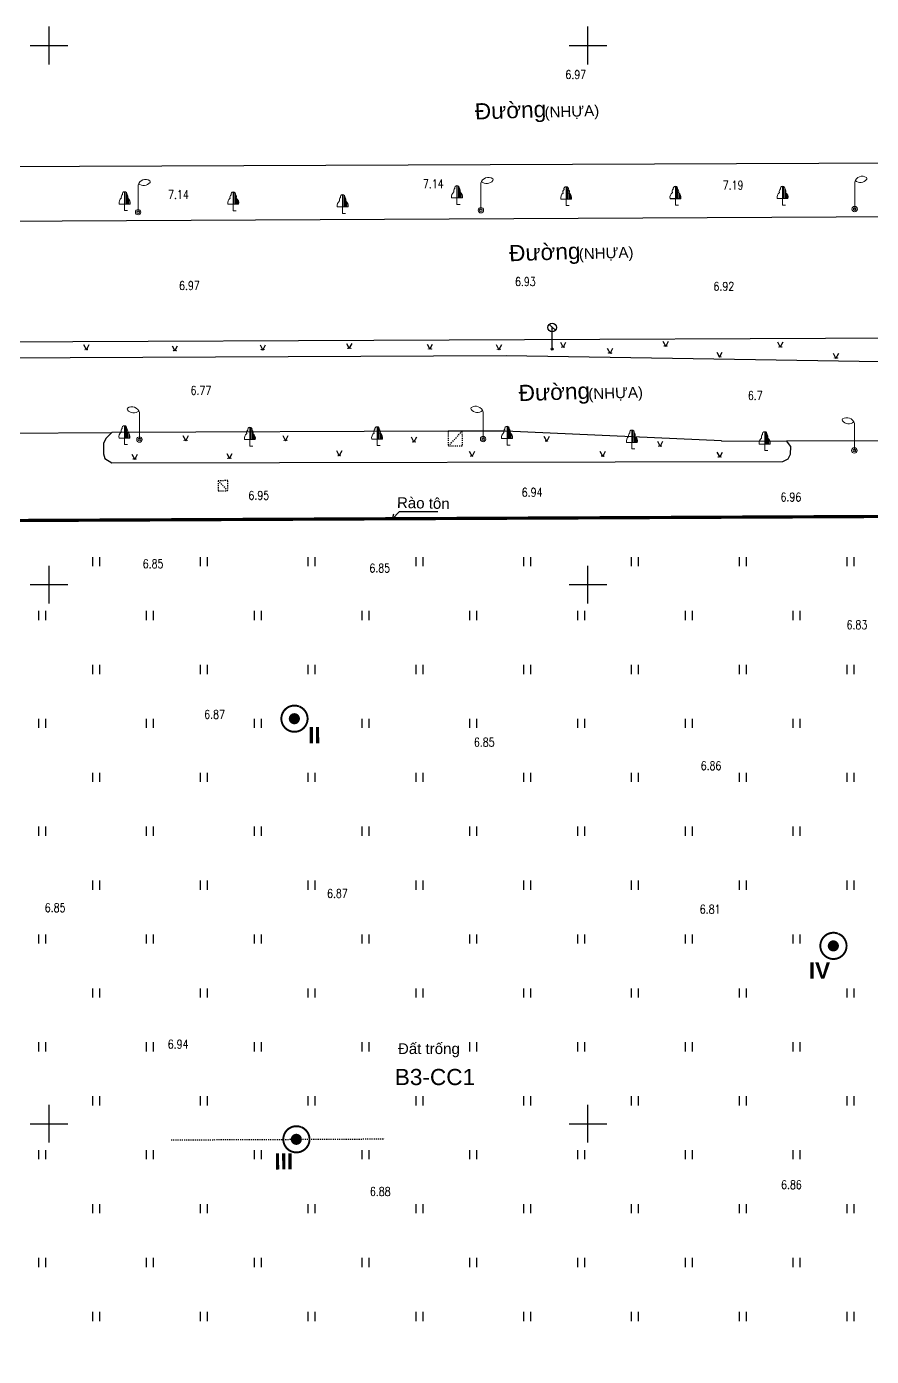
# Model space of a CAD drawing. Header units: millimetres. Extents: x 581430 to 583682, y 2329840 to 2330113.
# Drawn here: x 582002.7 to 582081.1, y 2329978.4 to 2330101.7 of the extents above; entities that cross this region are included whole.
import ezdxf
from ezdxf.enums import TextEntityAlignment as Align
from ezdxf.xclip import XClip

# ---------------------------------------------------------------- set-up
doc = ezdxf.new("R2010")
doc.units = ezdxf.units.MM
doc.header["$LTSCALE"] = 0.001
doc.header["$MEASUREMENT"] = 0
doc.header["$XCLIPFRAME"] = 0
doc.linetypes.add('CENTER2', pattern=[1.125, 0.75, -0.125, 0.125, -0.125])
doc.linetypes.add('NETNHA500', pattern=[0.75, 0.5, -0.25])
for name, color, linetype in [('A-CEN', 1, 'CENTER2'), ('CHUGIAI', 250, 'Continuous'), ('Existing map', 250, 'Continuous'), ('Red line', 1, 'Continuous'), ('TOA DO', 7, 'Continuous')]:
    doc.layers.add(name, color=color, linetype=linetype)
doc.layers.add('KYHIEU', color=250, linetype='Continuous', lineweight=0)
doc.styles.add('CHU', font='', dxfattribs={"height": 1.5})
doc.styles.add('CLD', font='', dxfattribs={"height": 1})
doc.styles.add('DC', font='romans.shx', dxfattribs={"width": 0.8, "height": 0.8})
doc.styles.add('new block$0$giao thong chuan 28 06$0$giao thong chuan$0$giao thongsua theo ssd$0$giao thong canh quan$0$giao thong$0$VNARIALNARROW', font='')
doc.styles.get('CHU').set_extended_font_data('.VnArial')
doc.styles.get('CLD').set_extended_font_data('.VnArialH')
doc.styles.get('new block$0$giao thong chuan 28 06$0$giao thong chuan$0$giao thongsua theo ssd$0$giao thong canh quan$0$giao thong$0$VNARIALNARROW').set_extended_font_data('.VnArialH', bold=True)

# ---------------------------------------------------------------- blocks, each defined once
blk = doc.blocks.new('CAYLR')
at = {"layer": 'KYHIEU'}
for points in [[(0, 1.75, 0.497303), (-0.198201, 1.488681, 0.339551), (-0.284941, 1.163565, 0.289175), (-0.5, 0.602359)], [(0, 1.75, -0.497303), (0.198201, 1.488681, -0.339551), (0.284941, 1.163565, -0.289175), (0.5, 0.602359)]]:
    blk.add_lwpolyline(points, format="xyb", dxfattribs=at)
for points in [[(0, 0), (0, 1.75)], [(0.1, 0.602359), (0.1, 1.724173)], [(0.2, 0.602359), (0.2, 1.487287)], [(-0.5, 0.602359), (0.5, 0.602359)], [(0, 0), (0.280275, -0.001587)], [(0.3, 0.602359), (0.3, 1.151908)], [(0.4, 0.602359), (0.4, 1.04811)], [(0.5, 0.602359), (0.5, 0.822811)]]:
    blk.add_lwpolyline(points, dxfattribs=at)
blk = doc.blocks.new('DEN-P')
at = {"layer": 'KYHIEU'}
for points in [[(1.1, 2.92, 0.523652), (0, 2.5, 0.549376)], [(0.05, 2.64, 0.420531), (1.11, 2.75, 0.572241)]]:
    blk.add_lwpolyline(points, format="xyb", dxfattribs=at)
blk.add_lwpolyline([(0, 0), (0, 2.5)], dxfattribs=at)
for radius in [0.25, 0.125]:
    blk.add_circle((0, 0), radius, dxfattribs=at)
blk.add_arc((0.95, 2.82), 0.178, 338.0896, 33.4085, dxfattribs=at)
blk = doc.blocks.new('DEN-T')
at = {"layer": 'KYHIEU'}
for points in [[(-0.05, 2.64, -0.420531), (-1.11, 2.75, -0.572241)], [(-1.1, 2.92, -0.523652), (0, 2.5, -0.549376)]]:
    blk.add_lwpolyline(points, format="xyb", dxfattribs=at)
blk.add_lwpolyline([(0, 0), (0, 2.5)], dxfattribs=at)
for radius in [0.25, 0.125]:
    blk.add_circle((0, 0), radius, dxfattribs=at)
blk.add_arc((-0.95, 2.82), 0.178, 146.5915, 201.9104, dxfattribs=at)
blk = doc.blocks.new('BB')
at = {"layer": 'CHUGIAI'}
for p, q in [((-0.29, 2.28), (0.31, 1.75)), ((0, 0), (0, 2))]:
    blk.add_line(p, q, dxfattribs=at)
for centre, radius in [((0, 2), 0.4), ((0, 0), 0.1)]:
    blk.add_circle(centre, radius, dxfattribs=at)
blk = doc.blocks.new('CAYLR-flat-32')
at = {"layer": 'KYHIEU'}
for points in [[(0, 1.75, 0.497303), (-0.2, 1.49, 0.339551), (-0.28, 1.16, 0.289175), (-0.5, 0.6)], [(0, 1.75, -0.497303), (0.2, 1.49, -0.339551), (0.28, 1.16, -0.289175), (0.5, 0.6)]]:
    blk.add_lwpolyline(points, format="xyb", dxfattribs=at)
for points in [[(0, 0), (0, 1.75)], [(0.1, 0.6), (0.1, 1.72)], [(0.2, 0.6), (0.2, 1.49)], [(-0.5, 0.6), (0.5, 0.6)], [(0, 0), (0.28, 0)], [(0.3, 0.6), (0.3, 1.15)], [(0.4, 0.6), (0.4, 1.05)], [(0.5, 0.6), (0.5, 0.82)]]:
    blk.add_lwpolyline(points, dxfattribs=at)
blk = doc.blocks.new('CAYLR-flat-33')
at = {"layer": 'KYHIEU'}
for points in [[(0, 1.75, 0.497303), (-0.2, 1.49, 0.339551), (-0.28, 1.16, 0.289175), (-0.5, 0.6)], [(0, 1.75, -0.497303), (0.2, 1.49, -0.339551), (0.28, 1.16, -0.289175), (0.5, 0.6)]]:
    blk.add_lwpolyline(points, format="xyb", dxfattribs=at)
for points in [[(0, 0), (0, 1.75)], [(0.1, 0.6), (0.1, 1.72)], [(0.2, 0.6), (0.2, 1.49)], [(-0.5, 0.6), (0.5, 0.6)], [(0, 0), (0.28, 0)], [(0.3, 0.6), (0.3, 1.15)], [(0.4, 0.6), (0.4, 1.05)], [(0.5, 0.6), (0.5, 0.82)]]:
    blk.add_lwpolyline(points, dxfattribs=at)
blk = doc.blocks.new('CAYLR-flat-34')
at = {"layer": 'KYHIEU'}
for points in [[(0, 1.75, 0.497303), (-0.2, 1.49, 0.339551), (-0.28, 1.16, 0.289175), (-0.5, 0.6)], [(0, 1.75, -0.497303), (0.2, 1.49, -0.339551), (0.28, 1.16, -0.289175), (0.5, 0.6)]]:
    blk.add_lwpolyline(points, format="xyb", dxfattribs=at)
for points in [[(0, 0), (0, 1.75)], [(0.1, 0.6), (0.1, 1.72)], [(0.2, 0.6), (0.2, 1.49)], [(-0.5, 0.6), (0.5, 0.6)], [(0, 0), (0.28, 0)], [(0.3, 0.6), (0.3, 1.15)], [(0.4, 0.6), (0.4, 1.05)], [(0.5, 0.6), (0.5, 0.82)]]:
    blk.add_lwpolyline(points, dxfattribs=at)
blk = doc.blocks.new('CAYLR-flat-35')
at = {"layer": 'KYHIEU'}
for points in [[(0, 1.75, 0.497303), (-0.2, 1.49, 0.339551), (-0.28, 1.16, 0.289175), (-0.5, 0.6)], [(0, 1.75, -0.497303), (0.2, 1.49, -0.339551), (0.28, 1.16, -0.289175), (0.5, 0.6)]]:
    blk.add_lwpolyline(points, format="xyb", dxfattribs=at)
for points in [[(0, 0), (0, 1.75)], [(0.1, 0.6), (0.1, 1.72)], [(0.2, 0.6), (0.2, 1.49)], [(-0.5, 0.6), (0.5, 0.6)], [(0, 0), (0.28, 0)], [(0.3, 0.6), (0.3, 1.15)], [(0.4, 0.6), (0.4, 1.05)], [(0.5, 0.6), (0.5, 0.82)]]:
    blk.add_lwpolyline(points, dxfattribs=at)
blk = doc.blocks.new('BB-flat-9')
at = {"layer": 'CHUGIAI'}
for p, q in [((-0.29, 2.28), (0.31, 1.75)), ((0, 0), (0, 2))]:
    blk.add_line(p, q, dxfattribs=at)
for centre, radius in [((0, 2), 0.4), ((0, 0), 0.1)]:
    blk.add_circle(centre, radius, dxfattribs=at)
blk = doc.blocks.new('DEN-T-flat-18')
at = {"layer": 'KYHIEU'}
for points in [[(-0.05, 2.64, -0.420531), (-1.11, 2.75, -0.572241)], [(-1.1, 2.92, -0.523652), (0, 2.5, -0.549376)]]:
    blk.add_lwpolyline(points, format="xyb", dxfattribs=at)
blk.add_lwpolyline([(0, 0), (0, 2.5)], dxfattribs=at)
for radius in [0.25, 0.125]:
    blk.add_circle((0, 0), radius, dxfattribs=at)
blk.add_arc((-0.95, 2.82), 0.178, 146.5915, 201.9104, dxfattribs=at)
blk = doc.blocks.new('DEN-T-flat-19')
at = {"layer": 'KYHIEU'}
for points in [[(-0.05, 2.64, -0.420531), (-1.11, 2.75, -0.572241)], [(-1.1, 2.92, -0.523652), (0, 2.5, -0.549376)]]:
    blk.add_lwpolyline(points, format="xyb", dxfattribs=at)
blk.add_lwpolyline([(0, 0), (0, 2.5)], dxfattribs=at)
for radius in [0.25, 0.125]:
    blk.add_circle((0, 0), radius, dxfattribs=at)
blk.add_arc((-0.95, 2.82), 0.178, 146.5915, 201.9104, dxfattribs=at)
blk = doc.blocks.new('DEN-T-flat-20')
at = {"layer": 'KYHIEU'}
for points in [[(-0.05, 2.64, -0.420531), (-1.11, 2.75, -0.572241)], [(-1.1, 2.92, -0.523652), (0, 2.5, -0.549376)]]:
    blk.add_lwpolyline(points, format="xyb", dxfattribs=at)
blk.add_lwpolyline([(0, 0), (0, 2.5)], dxfattribs=at)
for radius in [0.25, 0.125]:
    blk.add_circle((0, 0), radius, dxfattribs=at)
blk.add_arc((-0.95, 2.82), 0.178, 146.5915, 201.9104, dxfattribs=at)
blk = doc.blocks.new('DEN-P-flat-34')
at = {"layer": 'KYHIEU'}
for points in [[(1.1, 2.92, 0.523652), (0, 2.5, 0.549376)], [(0.05, 2.64, 0.420531), (1.11, 2.75, 0.572241)]]:
    blk.add_lwpolyline(points, format="xyb", dxfattribs=at)
blk.add_lwpolyline([(0, 0), (0, 2.5)], dxfattribs=at)
for radius in [0.25, 0.125]:
    blk.add_circle((0, 0), radius, dxfattribs=at)
blk.add_arc((0.95, 2.82), 0.178, 338.0896, 33.4085, dxfattribs=at)
blk = doc.blocks.new('DEN-P-flat-35')
at = {"layer": 'KYHIEU'}
for points in [[(1.1, 2.92, 0.523652), (0, 2.5, 0.549376)], [(0.05, 2.64, 0.420531), (1.11, 2.75, 0.572241)]]:
    blk.add_lwpolyline(points, format="xyb", dxfattribs=at)
blk.add_lwpolyline([(0, 0), (0, 2.5)], dxfattribs=at)
for radius in [0.25, 0.125]:
    blk.add_circle((0, 0), radius, dxfattribs=at)
blk.add_arc((0.95, 2.82), 0.178, 338.0896, 33.4085, dxfattribs=at)
blk = doc.blocks.new('DEN-P-flat-36')
at = {"layer": 'KYHIEU'}
for points in [[(1.1, 2.92, 0.523652), (0, 2.5, 0.549376)], [(0.05, 2.64, 0.420531), (1.11, 2.75, 0.572241)]]:
    blk.add_lwpolyline(points, format="xyb", dxfattribs=at)
blk.add_lwpolyline([(0, 0), (0, 2.5)], dxfattribs=at)
for radius in [0.25, 0.125]:
    blk.add_circle((0, 0), radius, dxfattribs=at)
blk.add_arc((0.95, 2.82), 0.178, 338.0896, 33.4085, dxfattribs=at)
blk = doc.blocks.new('Existing map')
at = {"layer": 'Existing map'}
h = blk.add_hatch(color=256, dxfattribs=at)
h.paths.add_polyline_path([(-191.37, -15.65, 1), (-191.4, -15.65, 1)])
h.paths.add_polyline_path([(-191.63, -15.65, 1), (-191.65, -15.65, 1)])
h = blk.add_hatch(color=256, dxfattribs=at)
h.paths.add_polyline_path([(-183.16, -15.75, 1), (-183.18, -15.75, 1)])
h.paths.add_polyline_path([(-183.42, -15.75, 1), (-183.44, -15.75, 1)])
h = blk.add_hatch(color=256, dxfattribs=at)
h.paths.add_polyline_path([(-175, -15.67, 1), (-175.02, -15.67, 1)])
h.paths.add_polyline_path([(-175.26, -15.67, 1), (-175.28, -15.67, 1)])
h = blk.add_hatch(color=256, dxfattribs=at)
h.paths.add_polyline_path([(-166.97, -15.53, 1), (-166.99, -15.53, 1)])
h.paths.add_polyline_path([(-167.22, -15.53, 1), (-167.25, -15.53, 1)])
h = blk.add_hatch(color=256, dxfattribs=at)
h.paths.add_polyline_path([(-159.49, -15.6, 1), (-159.51, -15.6, 1)])
h.paths.add_polyline_path([(-159.75, -15.6, 1), (-159.77, -15.6, 1)])
h = blk.add_hatch(color=256, dxfattribs=at)
h.paths.add_polyline_path([(-153.09, -15.64, 1), (-153.11, -15.64, 1)])
h.paths.add_polyline_path([(-153.34, -15.64, 1), (-153.37, -15.64, 1)])
h = blk.add_hatch(color=256, dxfattribs=at)
h.paths.add_polyline_path([(-147.13, -15.43, 1), (-147.15, -15.43, 1)])
h.paths.add_polyline_path([(-147.39, -15.43, 1), (-147.41, -15.43, 1)])
h = blk.add_hatch(color=256, dxfattribs=at)
h.paths.add_polyline_path([(-142.78, -15.98, 1), (-142.8, -15.98, 1)])
h.paths.add_polyline_path([(-143.04, -15.98, 1), (-143.06, -15.98, 1)])
h = blk.add_hatch(color=256, dxfattribs=at)
h.paths.add_polyline_path([(-137.61, -15.33, 1), (-137.64, -15.33, 1)])
h.paths.add_polyline_path([(-137.87, -15.33, 1), (-137.89, -15.33, 1)])
h = blk.add_hatch(color=256, dxfattribs=at)
h.paths.add_polyline_path([(-126.99, -15.41, 1), (-127.01, -15.41, 1)])
h.paths.add_polyline_path([(-127.25, -15.41, 1), (-127.27, -15.41, 1)])
h = blk.add_hatch(color=256, dxfattribs=at)
h.paths.add_polyline_path([(-132.62, -16.33, 1), (-132.64, -16.33, 1)])
h.paths.add_polyline_path([(-132.88, -16.33, 1), (-132.9, -16.33, 1)])
h = blk.add_hatch(color=256, dxfattribs=at)
h.paths.add_polyline_path([(-121.82, -16.44, 1), (-121.84, -16.44, 1)])
h.paths.add_polyline_path([(-122.08, -16.44, 1), (-122.1, -16.44, 1)])
h = blk.add_hatch(color=256, dxfattribs=at)
h.paths.add_polyline_path([(-182.15, -24.08, 1), (-182.17, -24.08, 1)])
h.paths.add_polyline_path([(-182.41, -24.08, 1), (-182.43, -24.08, 1)])
h = blk.add_hatch(color=256, dxfattribs=at)
h.paths.add_polyline_path([(-172.89, -24.08, 1), (-172.92, -24.08, 1)])
h.paths.add_polyline_path([(-173.15, -24.08, 1), (-173.17, -24.08, 1)])
h = blk.add_hatch(color=256, dxfattribs=at)
h.paths.add_polyline_path([(-160.97, -24.21, 1), (-160.99, -24.21, 1)])
h.paths.add_polyline_path([(-161.23, -24.21, 1), (-161.25, -24.21, 1)])
h = blk.add_hatch(color=256, dxfattribs=at)
h.paths.add_polyline_path([(-148.65, -24.15, 1), (-148.67, -24.15, 1)])
h.paths.add_polyline_path([(-148.91, -24.15, 1), (-148.93, -24.15, 1)])
h = blk.add_hatch(color=256, dxfattribs=at)
h.paths.add_polyline_path([(-138.13, -24.61, 1), (-138.15, -24.61, 1)])
h.paths.add_polyline_path([(-138.39, -24.61, 1), (-138.41, -24.61, 1)])
h = blk.add_hatch(color=256, dxfattribs=at)
h.paths.add_polyline_path([(-186.88, -25.81, 1), (-186.9, -25.81, 1)])
h.paths.add_polyline_path([(-187.14, -25.81, 1), (-187.16, -25.81, 1)])
h = blk.add_hatch(color=256, dxfattribs=at)
h.paths.add_polyline_path([(-178.09, -25.74, 1), (-178.11, -25.74, 1)])
h.paths.add_polyline_path([(-178.35, -25.74, 1), (-178.37, -25.74, 1)])
h = blk.add_hatch(color=256, dxfattribs=at)
h.paths.add_polyline_path([(-167.9, -25.48, 1), (-167.92, -25.48, 1)])
h.paths.add_polyline_path([(-168.16, -25.48, 1), (-168.18, -25.48, 1)])
h = blk.add_hatch(color=256, dxfattribs=at)
h.paths.add_polyline_path([(-155.58, -25.54, 1), (-155.6, -25.54, 1)])
h.paths.add_polyline_path([(-155.84, -25.54, 1), (-155.86, -25.54, 1)])
h = blk.add_hatch(color=256, dxfattribs=at)
h.paths.add_polyline_path([(-143.46, -25.54, 1), (-143.48, -25.54, 1)])
h.paths.add_polyline_path([(-143.72, -25.54, 1), (-143.74, -25.54, 1)])
h = blk.add_hatch(color=256, dxfattribs=at)
h.paths.add_polyline_path([(-132.6, -25.61, 1), (-132.62, -25.61, 1)])
h.paths.add_polyline_path([(-132.86, -25.61, 1), (-132.88, -25.61, 1)])
for p, q in [((-194.97, 10.8), (-194.97, 14.3)), ((-144.97, 10.8), (-144.97, 14.3)), ((-196.72, 12.55), (-193.22, 12.55)), ((-146.72, 12.55), (-143.22, 12.55)), ((-49.18, 1.9), (-294.97, 0.91)), ((-294.97, -4.25), (-49.18, -2.98)), ((-259.56, -15.19), (-66.59, -14.34)), ((-191.77, -15.19), (-191.51, -15.68)), ((-191.51, -15.68), (-191.26, -15.19)), ((-183.55, -15.3), (-183.3, -15.78)), ((-183.3, -15.78), (-183.04, -15.3)), ((-175.39, -15.22), (-175.14, -15.7)), ((-175.14, -15.7), (-174.88, -15.22)), ((-167.36, -15.08), (-167.11, -15.56)), ((-167.11, -15.56), (-166.85, -15.08)), ((-159.89, -15.15), (-159.63, -15.63)), ((-159.63, -15.63), (-159.38, -15.15)), ((-153.48, -15.19), (-153.23, -15.67)), ((-153.23, -15.67), (-152.97, -15.19)), ((-147.53, -14.98), (-147.27, -15.46)), ((-147.27, -15.46), (-147.02, -14.98)), ((-143.18, -15.52), (-142.92, -16.01)), ((-142.92, -16.01), (-142.67, -15.52)), ((-138.01, -14.88), (-137.75, -15.36)), ((-137.75, -15.36), (-137.5, -14.88)), ((-133.02, -15.88), (-132.76, -16.36)), ((-132.76, -16.36), (-132.51, -15.88)), ((-127.39, -14.95), (-127.13, -15.44)), ((-127.13, -15.44), (-126.87, -14.95)), ((-122.22, -15.98), (-121.96, -16.47)), ((-121.96, -16.47), (-121.7, -15.98)), ((-152.56, -16.23), (-259.58, -16.74)), ((-102.91, -17.03), (-152.56, -16.23)), ((-199.08, -23.4), (-189.14, -23.34)), ((-189.14, -23.34), (-189.71, -23.91)), ((-157.95, -23.23), (-189.14, -23.34)), ((-156.66, -23.23), (-157.95, -23.23)), ((-152.61, -23.23), (-156.66, -23.23)), ((-132.57, -24.13), (-152.61, -23.23)), ((-189.71, -23.91), (-189.93, -24.37)), ((-189.93, -24.37), (-189.93, -25.31)), ((-182.55, -23.62), (-182.29, -24.11)), ((-182.29, -24.11), (-182.03, -23.62)), ((-173.29, -23.62), (-173.03, -24.11)), ((-173.03, -24.11), (-172.78, -23.62)), ((-161.37, -23.76), (-161.11, -24.24)), ((-161.11, -24.24), (-160.86, -23.76)), ((-149.05, -23.69), (-148.79, -24.18)), ((-148.79, -24.18), (-148.53, -23.69)), ((-138.53, -24.16), (-138.27, -24.64)), ((-138.27, -24.64), (-138.01, -24.16)), ((-132.57, -24.15), (-126.56, -24.13)), ((-126.56, -24.13), (-117.83, -24.09)), ((-126.15, -24.64), (-126.56, -24.13)), ((-126.16, -25.34), (-126.15, -24.64)), ((-189.93, -25.31), (-189.8, -25.77)), ((-189.8, -25.77), (-189.16, -26.15)), ((-187.28, -25.35), (-187.02, -25.84)), ((-187.02, -25.84), (-186.76, -25.35)), ((-178.49, -25.29), (-178.23, -25.77)), ((-178.23, -25.77), (-177.97, -25.29)), ((-168.3, -25.02), (-168.04, -25.51)), ((-168.04, -25.51), (-167.78, -25.02)), ((-155.98, -25.09), (-155.72, -25.57)), ((-155.72, -25.57), (-155.46, -25.09)), ((-143.86, -25.09), (-143.6, -25.57)), ((-143.6, -25.57), (-143.34, -25.09)), ((-133, -25.16), (-132.74, -25.64)), ((-132.74, -25.64), (-132.48, -25.16)), ((-126.88, -26.05), (-126.4, -25.8)), ((-126.4, -25.8), (-126.16, -25.34)), ((-126.4, -25.8), (-126.4, -25.8)), ((-189.16, -26.15), (-126.88, -26.05)), ((-162.48, -30.69), (-163.1, -31.35)), ((-158.9, -30.69), (-162.48, -30.69)), ((-163.1, -31.35), (-162.97, -30.9)), ((-194.97, -39.2), (-194.97, -35.7)), ((-190.95, -34.9), (-190.95, -35.75)), ((-190.3, -34.9), (-190.3, -35.75)), ((-180.95, -34.9), (-180.95, -35.75)), ((-180.3, -34.9), (-180.3, -35.75)), ((-170.95, -34.9), (-170.95, -35.75)), ((-170.3, -34.9), (-170.3, -35.75)), ((-160.95, -34.9), (-160.95, -35.75)), ((-160.3, -34.9), (-160.3, -35.75)), ((-150.95, -34.9), (-150.95, -35.75)), ((-150.3, -34.9), (-150.3, -35.75)), ((-144.97, -39.2), (-144.97, -35.7)), ((-140.95, -34.9), (-140.95, -35.75)), ((-140.3, -34.9), (-140.3, -35.75)), ((-130.95, -34.9), (-130.95, -35.75)), ((-130.3, -34.9), (-130.3, -35.75)), ((-120.95, -34.9), (-120.95, -35.75)), ((-120.3, -34.9), (-120.3, -35.75)), ((-196.72, -37.45), (-193.22, -37.45)), ((-146.72, -37.45), (-143.22, -37.45)), ((-195.95, -39.9), (-195.95, -40.75)), ((-195.3, -39.9), (-195.3, -40.75)), ((-185.95, -39.9), (-185.95, -40.75)), ((-185.3, -39.9), (-185.3, -40.75)), ((-175.95, -39.9), (-175.95, -40.75)), ((-175.3, -39.9), (-175.3, -40.75)), ((-165.95, -39.9), (-165.95, -40.75)), ((-165.3, -39.9), (-165.3, -40.75)), ((-155.95, -39.9), (-155.95, -40.75)), ((-155.3, -39.9), (-155.3, -40.75)), ((-145.95, -39.9), (-145.95, -40.75)), ((-145.3, -39.9), (-145.3, -40.75)), ((-135.95, -39.9), (-135.95, -40.75)), ((-135.3, -39.9), (-135.3, -40.75)), ((-125.95, -39.9), (-125.95, -40.75)), ((-125.3, -39.9), (-125.3, -40.75)), ((-190.95, -44.9), (-190.95, -45.75)), ((-190.3, -44.9), (-190.3, -45.75)), ((-180.95, -44.9), (-180.95, -45.75)), ((-180.3, -44.9), (-180.3, -45.75)), ((-170.95, -44.9), (-170.95, -45.75)), ((-170.3, -44.9), (-170.3, -45.75)), ((-160.95, -44.9), (-160.95, -45.75)), ((-160.3, -44.9), (-160.3, -45.75)), ((-150.95, -44.9), (-150.95, -45.75)), ((-150.3, -44.9), (-150.3, -45.75)), ((-140.95, -44.9), (-140.95, -45.75)), ((-140.3, -44.9), (-140.3, -45.75)), ((-130.95, -44.9), (-130.95, -45.75)), ((-130.3, -44.9), (-130.3, -45.75)), ((-120.95, -44.9), (-120.95, -45.75)), ((-120.3, -44.9), (-120.3, -45.75)), ((-195.95, -49.9), (-195.95, -50.75)), ((-195.3, -49.9), (-195.3, -50.75)), ((-185.95, -49.9), (-185.95, -50.75)), ((-185.3, -49.9), (-185.3, -50.75)), ((-175.95, -49.9), (-175.95, -50.75)), ((-175.3, -49.9), (-175.3, -50.75)), ((-165.95, -49.9), (-165.95, -50.75)), ((-165.3, -49.9), (-165.3, -50.75)), ((-155.95, -49.9), (-155.95, -50.75)), ((-155.3, -49.9), (-155.3, -50.75)), ((-145.95, -49.9), (-145.95, -50.75)), ((-145.3, -49.9), (-145.3, -50.75)), ((-135.95, -49.9), (-135.95, -50.75)), ((-135.3, -49.9), (-135.3, -50.75)), ((-125.95, -49.9), (-125.95, -50.75)), ((-125.3, -49.9), (-125.3, -50.75)), ((-190.95, -54.9), (-190.95, -55.75)), ((-190.3, -54.9), (-190.3, -55.75)), ((-180.95, -54.9), (-180.95, -55.75)), ((-180.3, -54.9), (-180.3, -55.75)), ((-170.95, -54.9), (-170.95, -55.75)), ((-170.3, -54.9), (-170.3, -55.75)), ((-160.95, -54.9), (-160.95, -55.75)), ((-160.3, -54.9), (-160.3, -55.75)), ((-150.95, -54.9), (-150.95, -55.75)), ((-150.3, -54.9), (-150.3, -55.75)), ((-140.95, -54.9), (-140.95, -55.75)), ((-140.3, -54.9), (-140.3, -55.75)), ((-130.95, -54.9), (-130.95, -55.75)), ((-130.3, -54.9), (-130.3, -55.75)), ((-120.95, -54.9), (-120.95, -55.75)), ((-120.3, -54.9), (-120.3, -55.75)), ((-195.95, -59.9), (-195.95, -60.75)), ((-195.3, -59.9), (-195.3, -60.75)), ((-185.95, -59.9), (-185.95, -60.75)), ((-185.3, -59.9), (-185.3, -60.75)), ((-175.95, -59.9), (-175.95, -60.75)), ((-175.3, -59.9), (-175.3, -60.75)), ((-165.95, -59.9), (-165.95, -60.75)), ((-165.3, -59.9), (-165.3, -60.75)), ((-155.95, -59.9), (-155.95, -60.75)), ((-155.3, -59.9), (-155.3, -60.75)), ((-145.95, -59.9), (-145.95, -60.75)), ((-145.3, -59.9), (-145.3, -60.75)), ((-135.95, -59.9), (-135.95, -60.75)), ((-135.3, -59.9), (-135.3, -60.75)), ((-125.95, -59.9), (-125.95, -60.75)), ((-125.3, -59.9), (-125.3, -60.75)), ((-190.95, -64.9), (-190.95, -65.75)), ((-190.3, -64.9), (-190.3, -65.75)), ((-180.95, -64.9), (-180.95, -65.75)), ((-180.3, -64.9), (-180.3, -65.75)), ((-170.95, -64.9), (-170.95, -65.75)), ((-170.3, -64.9), (-170.3, -65.75)), ((-160.95, -64.9), (-160.95, -65.75)), ((-160.3, -64.9), (-160.3, -65.75)), ((-150.95, -64.9), (-150.95, -65.75)), ((-150.3, -64.9), (-150.3, -65.75)), ((-140.95, -64.9), (-140.95, -65.75)), ((-140.3, -64.9), (-140.3, -65.75)), ((-130.95, -64.9), (-130.95, -65.75)), ((-130.3, -64.9), (-130.3, -65.75)), ((-120.95, -64.9), (-120.95, -65.75)), ((-120.3, -64.9), (-120.3, -65.75)), ((-195.95, -69.9), (-195.95, -70.75)), ((-195.3, -69.9), (-195.3, -70.75)), ((-185.95, -69.9), (-185.95, -70.75)), ((-185.3, -69.9), (-185.3, -70.75)), ((-175.95, -69.9), (-175.95, -70.75)), ((-175.3, -69.9), (-175.3, -70.75)), ((-165.95, -69.9), (-165.95, -70.75)), ((-165.3, -69.9), (-165.3, -70.75)), ((-155.95, -69.9), (-155.95, -70.75)), ((-155.3, -69.9), (-155.3, -70.75)), ((-145.95, -69.9), (-145.95, -70.75)), ((-145.3, -69.9), (-145.3, -70.75)), ((-135.95, -69.9), (-135.95, -70.75)), ((-135.3, -69.9), (-135.3, -70.75)), ((-125.95, -69.9), (-125.95, -70.75)), ((-125.3, -69.9), (-125.3, -70.75)), ((-190.95, -74.9), (-190.95, -75.75)), ((-190.3, -74.9), (-190.3, -75.75)), ((-180.95, -74.9), (-180.95, -75.75)), ((-180.3, -74.9), (-180.3, -75.75)), ((-170.95, -74.9), (-170.95, -75.75)), ((-170.3, -74.9), (-170.3, -75.75)), ((-160.95, -74.9), (-160.95, -75.75)), ((-160.3, -74.9), (-160.3, -75.75)), ((-150.95, -74.9), (-150.95, -75.75)), ((-150.3, -74.9), (-150.3, -75.75)), ((-140.95, -74.9), (-140.95, -75.75)), ((-140.3, -74.9), (-140.3, -75.75)), ((-130.95, -74.9), (-130.95, -75.75)), ((-130.3, -74.9), (-130.3, -75.75)), ((-120.95, -74.9), (-120.95, -75.75)), ((-120.3, -74.9), (-120.3, -75.75)), ((-195.95, -79.9), (-195.95, -80.75)), ((-195.3, -79.9), (-195.3, -80.75)), ((-185.95, -79.9), (-185.95, -80.75)), ((-185.3, -79.9), (-185.3, -80.75)), ((-175.95, -79.9), (-175.95, -80.75)), ((-175.3, -79.9), (-175.3, -80.75)), ((-165.95, -79.9), (-165.95, -80.75)), ((-165.3, -79.9), (-165.3, -80.75)), ((-155.95, -79.9), (-155.95, -80.75)), ((-155.3, -79.9), (-155.3, -80.75)), ((-145.95, -79.9), (-145.95, -80.75)), ((-145.3, -79.9), (-145.3, -80.75)), ((-135.95, -79.9), (-135.95, -80.75)), ((-135.3, -79.9), (-135.3, -80.75)), ((-125.95, -79.9), (-125.95, -80.75)), ((-125.3, -79.9), (-125.3, -80.75)), ((-190.95, -84.9), (-190.95, -85.75)), ((-190.3, -84.9), (-190.3, -85.75)), ((-180.95, -84.9), (-180.95, -85.75)), ((-180.3, -84.9), (-180.3, -85.75)), ((-170.95, -84.9), (-170.95, -85.75)), ((-170.3, -84.9), (-170.3, -85.75)), ((-160.95, -84.9), (-160.95, -85.75)), ((-160.3, -84.9), (-160.3, -85.75)), ((-150.95, -84.9), (-150.95, -85.75)), ((-150.3, -84.9), (-150.3, -85.75)), ((-140.95, -84.9), (-140.95, -85.75)), ((-140.3, -84.9), (-140.3, -85.75)), ((-130.95, -84.9), (-130.95, -85.75)), ((-130.3, -84.9), (-130.3, -85.75)), ((-120.95, -84.9), (-120.95, -85.75)), ((-120.3, -84.9), (-120.3, -85.75)), ((-194.97, -89.2), (-194.97, -85.7)), ((-144.97, -89.2), (-144.97, -85.7)), ((-196.72, -87.45), (-193.22, -87.45)), ((-146.72, -87.45), (-143.22, -87.45)), ((-195.95, -89.9), (-195.95, -90.75)), ((-195.3, -89.9), (-195.3, -90.75)), ((-185.95, -89.9), (-185.95, -90.75)), ((-185.3, -89.9), (-185.3, -90.75)), ((-175.95, -89.9), (-175.95, -90.75)), ((-175.3, -89.9), (-175.3, -90.75)), ((-165.95, -89.9), (-165.95, -90.75)), ((-165.3, -89.9), (-165.3, -90.75)), ((-155.95, -89.9), (-155.95, -90.75)), ((-155.3, -89.9), (-155.3, -90.75)), ((-145.95, -89.9), (-145.95, -90.75)), ((-145.3, -89.9), (-145.3, -90.75)), ((-135.95, -89.9), (-135.95, -90.75)), ((-135.3, -89.9), (-135.3, -90.75)), ((-125.95, -89.9), (-125.95, -90.75)), ((-125.3, -89.9), (-125.3, -90.75)), ((-190.95, -94.9), (-190.95, -95.75)), ((-190.3, -94.9), (-190.3, -95.75)), ((-180.95, -94.9), (-180.95, -95.75)), ((-180.3, -94.9), (-180.3, -95.75)), ((-170.95, -94.9), (-170.95, -95.75)), ((-170.3, -94.9), (-170.3, -95.75)), ((-160.95, -94.9), (-160.95, -95.75)), ((-160.3, -94.9), (-160.3, -95.75)), ((-150.95, -94.9), (-150.95, -95.75)), ((-150.3, -94.9), (-150.3, -95.75)), ((-140.95, -94.9), (-140.95, -95.75)), ((-140.3, -94.9), (-140.3, -95.75)), ((-130.95, -94.9), (-130.95, -95.75)), ((-130.3, -94.9), (-130.3, -95.75)), ((-120.95, -94.9), (-120.95, -95.75)), ((-120.3, -94.9), (-120.3, -95.75)), ((-195.95, -99.9), (-195.95, -100.75)), ((-195.3, -99.9), (-195.3, -100.75)), ((-185.95, -99.9), (-185.95, -100.75)), ((-185.3, -99.9), (-185.3, -100.75)), ((-175.95, -99.9), (-175.95, -100.75)), ((-175.3, -99.9), (-175.3, -100.75)), ((-165.95, -99.9), (-165.95, -100.75)), ((-165.3, -99.9), (-165.3, -100.75)), ((-155.95, -99.9), (-155.95, -100.75)), ((-155.3, -99.9), (-155.3, -100.75)), ((-145.95, -99.9), (-145.95, -100.75)), ((-145.3, -99.9), (-145.3, -100.75)), ((-135.95, -99.9), (-135.95, -100.75)), ((-135.3, -99.9), (-135.3, -100.75)), ((-125.95, -99.9), (-125.95, -100.75)), ((-125.3, -99.9), (-125.3, -100.75)), ((-190.95, -104.9), (-190.95, -105.75)), ((-190.3, -104.9), (-190.3, -105.75)), ((-180.95, -104.9), (-180.95, -105.75)), ((-180.3, -104.9), (-180.3, -105.75)), ((-170.95, -104.9), (-170.95, -105.75)), ((-170.3, -104.9), (-170.3, -105.75)), ((-160.95, -104.9), (-160.95, -105.75)), ((-160.3, -104.9), (-160.3, -105.75)), ((-150.95, -104.9), (-150.95, -105.75)), ((-150.3, -104.9), (-150.3, -105.75)), ((-140.95, -104.9), (-140.95, -105.75)), ((-140.3, -104.9), (-140.3, -105.75)), ((-130.95, -104.9), (-130.95, -105.75)), ((-130.3, -104.9), (-130.3, -105.75)), ((-120.95, -104.9), (-120.95, -105.75)), ((-120.3, -104.9), (-120.3, -105.75))]:
    blk.add_line(p, q, dxfattribs=at)
at = {"layer": 'Existing map', "linetype": 'NETNHA500'}
for p, q in [((-157.95, -23.23), (-157.95, -24.62)), ((-157.92, -24.62), (-156.66, -23.23)), ((-156.66, -23.23), (-156.63, -24.62)), ((-156.63, -24.62), (-157.92, -24.62)), ((-178.38, -27.8), (-179.27, -27.83)), ((-178.38, -27.8), (-179.27, -27.83)), ((-179.27, -27.83), (-179.27, -28.75)), ((-178.4, -28.74), (-179.27, -27.83)), ((-178.4, -28.74), (-179.27, -27.83)), ((-179.27, -27.83), (-179.27, -28.75)), ((-178.4, -28.74), (-178.38, -27.8)), ((-178.4, -28.74), (-178.38, -27.8)), ((-179.27, -28.75), (-178.4, -28.74)), ((-179.27, -28.75), (-178.4, -28.74))]:
    blk.add_line(p, q, dxfattribs=at)
at = {"layer": 'Existing map'}
for centre in [(-191.64, -15.65), (-191.39, -15.65), (-183.43, -15.75), (-183.17, -15.75), (-175.27, -15.67), (-175.01, -15.67), (-167.24, -15.53), (-166.98, -15.53), (-159.76, -15.6), (-159.5, -15.6), (-153.36, -15.64), (-153.1, -15.64), (-147.4, -15.43), (-147.14, -15.43), (-143.05, -15.98), (-142.79, -15.98), (-137.88, -15.33), (-137.62, -15.33), (-127.26, -15.41), (-127, -15.41), (-132.89, -16.33), (-132.63, -16.33), (-122.09, -16.44), (-121.83, -16.44), (-182.42, -24.08), (-182.16, -24.08), (-173.16, -24.08), (-172.9, -24.08), (-161.24, -24.21), (-160.98, -24.21), (-148.92, -24.15), (-148.66, -24.15), (-138.4, -24.61), (-138.14, -24.61), (-187.15, -25.81), (-186.89, -25.81), (-178.36, -25.74), (-178.1, -25.74), (-168.17, -25.48), (-167.91, -25.48), (-155.85, -25.54), (-155.59, -25.54), (-143.73, -25.54), (-143.47, -25.54), (-132.87, -25.61), (-132.61, -25.61)]:
    blk.add_circle(centre, 0.011, dxfattribs=at)
for name, p in [('DEN-P', (-186.71, -2.91)), ('DEN-P-flat-36', (-186.71, -2.91)), ('DEN-P', (-154.9, -2.73)), ('DEN-P-flat-35', (-154.9, -2.73)), ('DEN-P', (-120.22, -2.62)), ('DEN-P-flat-34', (-120.22, -2.62)), ('CAYLR', (-187.96, -2.76)), ('CAYLR', (-177.88, -2.78)), ('CAYLR', (-157.12, -2.19)), ('CAYLR-flat-35', (-157.12, -2.19)), ('CAYLR', (-146.99, -2.3)), ('CAYLR-flat-34', (-146.99, -2.3)), ('CAYLR', (-136.85, -2.26)), ('CAYLR-flat-33', (-136.85, -2.26)), ('CAYLR', (-126.91, -2.25)), ('CAYLR-flat-32', (-126.91, -2.25)), ('CAYLR', (-167.73, -3.03)), ('BB', (-148.29, -15.61)), ('BB-flat-9', (-148.29, -15.61)), ('DEN-T', (-186.59, -24)), ('DEN-T-flat-20', (-186.59, -24)), ('DEN-T', (-154.7, -23.95)), ('DEN-T-flat-19', (-154.7, -23.95)), ('DEN-T', (-120.25, -25.01)), ('DEN-T-flat-18', (-120.25, -25.01)), ('CAYLR', (-187.98, -24.47)), ('CAYLR', (-176.34, -24.61)), ('CAYLR', (-164.53, -24.56)), ('CAYLR', (-152.48, -24.51)), ('CAYLR', (-140.89, -24.87)), ('CAYLR', (-128.57, -25.02))]:
    blk.add_blockref(name, p, dxfattribs=at)
at = {"layer": 'Existing map', "style": 'DC', "width": 0.8}
for s, p in [('6.97', (-147.06, 9.45)), ('7.14', (-160.28, -0.68)), ('7.14', (-183.93, -1.68)), ('7.19', (-132.46, -0.81)), ('6.97', (-182.91, -10.12)), ('6.93', (-151.74, -9.75)), ('6.77', (-181.84, -19.84)), ('6.7', (-130.13, -20.32)), ('6.96', (-127.1, -29.73)), ('6.85', (-186.28, -35.92)), ('6.85', (-165.25, -36.32)), ('6.83', (-120.97, -41.58)), ('6.87', (-180.57, -49.89)), ('6.85', (-155.55, -52.47)), ('6.86', (-134.51, -54.65)), ('6.87', (-169.18, -66.5)), ('6.85', (-195.37, -67.82)), ('6.81', (-134.59, -67.96)), ('6.94', (-183.96, -80.48)), ('6.88', (-165.2, -94.14)), ('6.86', (-127.05, -93.51))]:
    blk.add_text(s, height=0.8, dxfattribs=at).set_placement(p)
at = {"layer": 'Existing map'}
for s, height, rotation, style, p in [('§\xadêng', 1.5, 2, 'CHU', (-155.44, 5.68)), ('§\xadêng', 1.5, 2, 'CHU', (-155.44, 5.68)), ('(nhùa)', 1, 2, 'CLD', (-148.98, 5.85)), ('(nhùa)', 1, 2, 'CLD', (-148.98, 5.85)), ('§\xadêng', 1.5, 2, 'CHU', (-152.26, -7.47)), ('(nhùa)', 1, 2, 'CLD', (-145.8, -7.29)), ('§\xadêng', 1.5, 2, 'CHU', (-151.37, -20.44)), ('§\xadêng', 1.5, 2, 'CHU', (-151.37, -20.44)), ('(nhùa)', 1, 2, 'CLD', (-144.92, -20.27)), ('(nhùa)', 1, 2, 'CLD', (-144.92, -20.27)), ('Rµo t«n', 1, 358.7749, 'CHU', (-162.7, -30.34))]:
    blk.add_text(s, height=height, rotation=rotation, dxfattribs=dict(at, style=style)).set_placement(p)
at = {"layer": 'Existing map', "style": 'DC', "width": 0.8}
for s, p in [('6.92', (-133.32, -9.39)), ('6.95', (-176.47, -28.78)), ('6.94', (-151.11, -28.49))]:
    blk.add_text(s, height=0.8, dxfattribs=at).set_placement(p, align=Align.TOP_LEFT)
at = {"layer": 'Existing map', "style": 'CHU'}
for s, height, p in [('§Êt trèng', 1, (-162.6, -80.99)), ('B3-CC1', 1.5, (-162.89, -83.87))]:
    blk.add_text(s, height=height, dxfattribs=at).set_placement(p)
blk = doc.blocks.new('boundary point')
at = {"layer": 'TOA DO', "color": 7, "const_width": 0.145}
blk.add_lwpolyline([(0.371, 0.909, -202.354613), (0.353, 0.916, 1.4566)], format="xyb", dxfattribs=at)
at = {"layer": 'TOA DO', "color": 1, "const_width": 0.414, "flags": 128}
blk.add_lwpolyline([(-0.207, 0, 1), (0.207, 0, 1)], format="xyb", close=True, dxfattribs=at)

msp = doc.modelspace()

# ---------------------------------------------------------------- linework, layer by layer
at = {"layer": 'A-CEN'}
msp.add_line((582016.09, 2329998.5), (582035.89, 2329998.59), dxfattribs=at)
at = {"layer": 'Red line', "linetype": 'CENTER2', "ltscale": 5000, "const_width": 0.3}
msp.add_lwpolyline([(582174.92, 2330026.75), (582144.78, 2330056.61), (581951.94, 2330055.71), (581952.38, 2329957.39), (582175.24, 2329958.45)], close=True, dxfattribs=at)

# ---------------------------------------------------------------- block references
ref = msp.add_blockref('Existing map', (582199.74, 2330087.45))
XClip(ref).set_block_clipping_path([(-309.5753765585, -170.2706607217), (49.0361552699, 25.2812677324)])
at = {"layer": 'TOA DO', "color": 1, "xscale": 1.244748808668659, "yscale": 1.244748808668659, "zscale": 1.244748808668659}
for p in [(582027.53, 2330037.56), (582077.54, 2330016.49), (582027.71, 2329998.55)]:
    msp.add_blockref('boundary point', p, dxfattribs=at)

# ---------------------------------------------------------------- texts
at = {"layer": 'TOA DO', "color": 1, "style": 'new block$0$giao thong chuan 28 06$0$giao thong chuan$0$giao thongsua theo ssd$0$giao thong canh quan$0$giao thong$0$VNARIALNARROW'}
for s, p in [('ii', (582028.81, 2330035.28)), ('IV', (582075.27, 2330013.45)), ('iii', (582025.68, 2329995.75))]:
    msp.add_text(s, height=1.5, rotation=0.2695, dxfattribs=at).set_placement(p)

doc.saveas('drawing.dxf')
